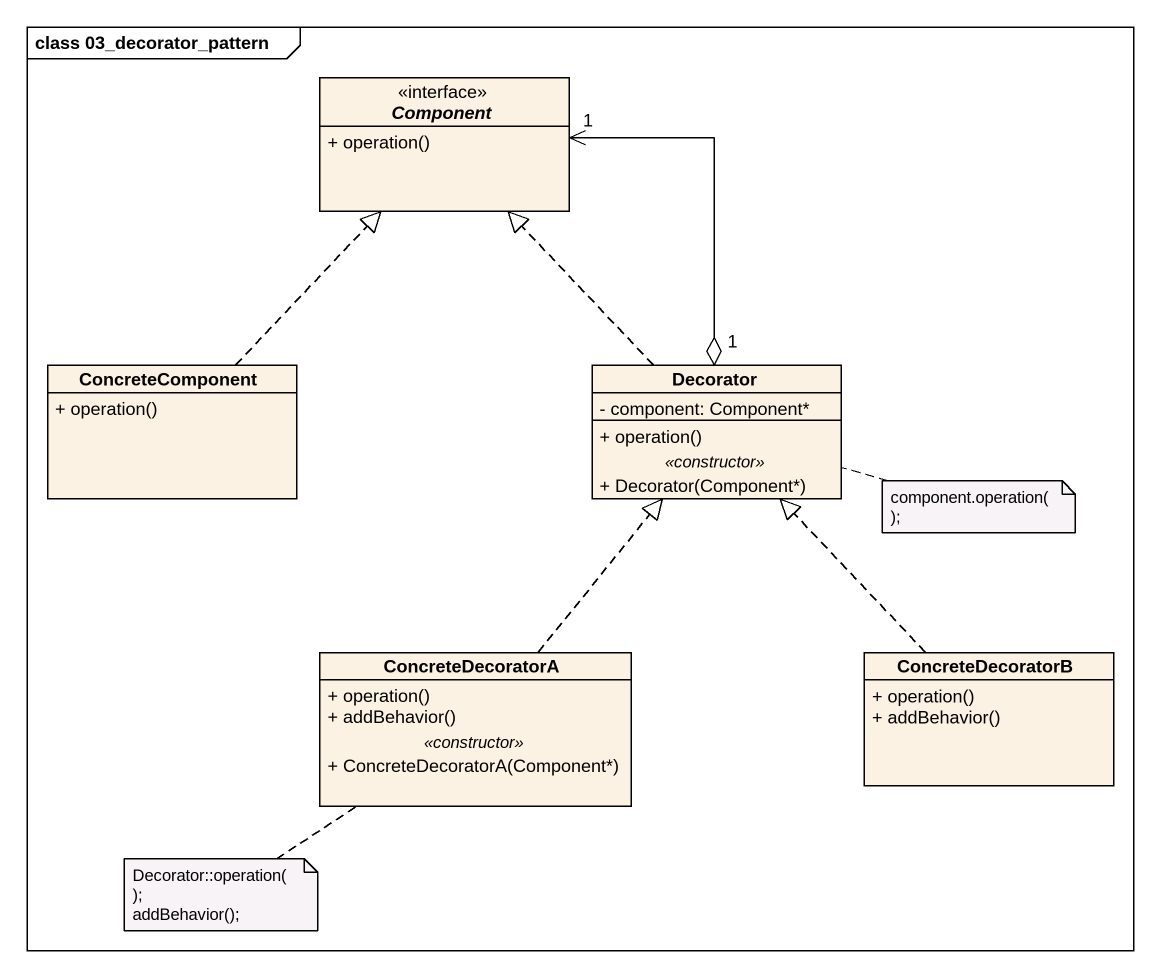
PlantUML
@startuml
mainframe class 03_decorator_pattern
hide circle
hide empty members
skinparam classAttributeIconSize 0
interface "Component" as Component_ {
  + operation()
}
class ConcreteComponent {
  + operation()
}
class Decorator {
  - component: Component*
  --
  + operation()
  .. <<constructor>> ..
  + Decorator(Component*)
}
class ConcreteDecoratorA {
  + operation()
  + addBehavior()
  .. <<constructor>> ..
  + ConcreteDecoratorA(Component*)
}
class ConcreteDecoratorB {
  + operation()
  + addBehavior()
}
Component_ "1" <--o "1" Decorator
ConcreteComponent .up.|> Component_
Decorator .up.|> Component_
ConcreteDecoratorA .up.|> Decorator
ConcreteDecoratorB .up.|> Decorator
note right of Decorator : component.operation();
note bottom of ConcreteDecoratorA
  Decorator::operation();
  addBehavior();
end note
@enduml
